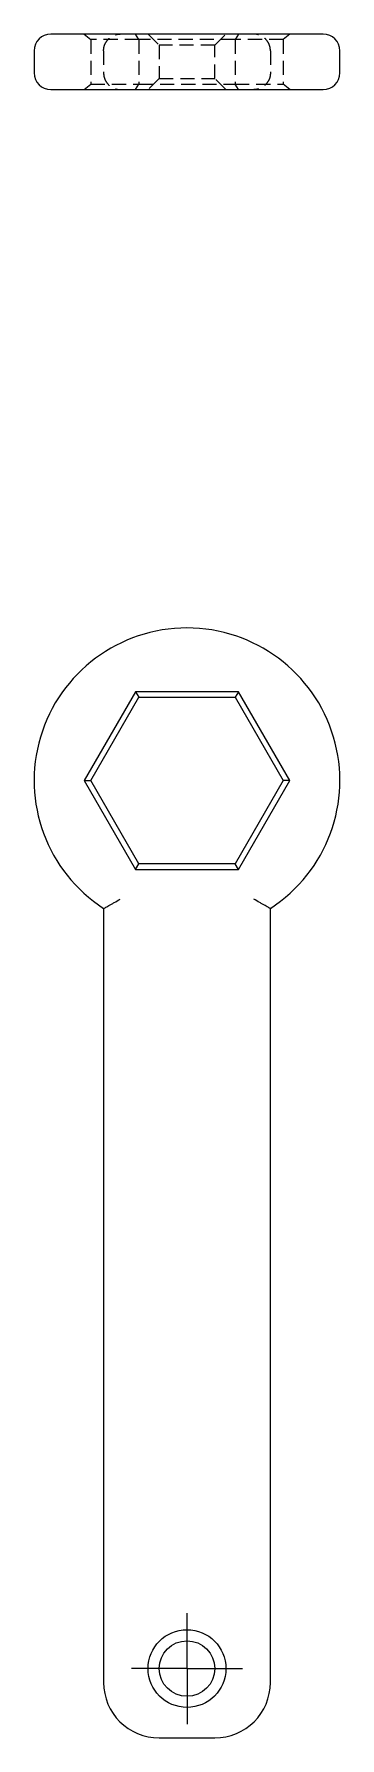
# Model space of a CAD drawing. Header units: millimetres. Extents: x 69 to 226, y 7 to 160.
# Drawn here: x 69.2 to 96.8, y 7 to 160.5 of the extents above.
import ezdxf

# ---------------------------------------------------------------- set-up
doc = ezdxf.new("R2010")
doc.units = ezdxf.units.MM
doc.linetypes.add('HIDDEN', pattern=[1.905, 1.27, -0.635])
doc.layers.add('10', color=7, linetype='Continuous')

# ---------------------------------------------------------------- blocks, each defined once
blk = doc.blocks.new('SW_CENTERMARKSYMBOL_0')
at = {"layer": '10', "color": 0}
for p, q in [((0, 2.5), (0, 5)), ((0, 0), (0, 2.5)), ((-2.5, 0), (-5, 0)), ((0, 0), (-2.5, 0)), ((0, 0), (0, -2.5)), ((0, 0), (2.5, 0)), ((2.5, 0), (5, 0)), ((0, -2.5), (0, -5))]:
    blk.add_line(p, q, dxfattribs=at)

msp = doc.modelspace()

# ---------------------------------------------------------------- linework, layer by layer
at = {"color": 7, "linetype": 'Continuous', "lineweight": 25}
for p, q in [((95.25, 160.5), (70.75, 160.5)), ((69.25, 159), (69.25, 157)), ((96.75, 157), (96.75, 159)), ((70.75, 155.5), (95.25, 155.5)), ((78.38, 101.25), (73.76, 93.25)), ((74.34, 93.25), (78.67, 100.75)), ((78.38, 101.25), (78.67, 100.75)), ((87.62, 101.25), (78.38, 101.25)), ((78.67, 100.75), (87.33, 100.75)), ((87.62, 101.25), (87.33, 100.75)), ((87.33, 100.75), (91.66, 93.25)), ((92.24, 93.25), (87.62, 101.25)), ((73.76, 93.25), (74.34, 93.25)), ((73.76, 93.25), (78.38, 85.25)), ((78.67, 85.75), (74.34, 93.25)), ((91.66, 93.25), (87.33, 85.75)), ((87.62, 85.25), (92.24, 93.25)), ((92.24, 93.25), (91.66, 93.25)), ((78.38, 85.25), (78.67, 85.75)), ((78.38, 85.25), (87.62, 85.25)), ((87.33, 85.75), (78.67, 85.75)), ((87.62, 85.25), (87.33, 85.75)), ((75.5, 81.73), (75.5, 12)), ((90.5, 12), (90.5, 81.73)), ((80.5, 7), (85.5, 7))]:
    msp.add_line(p, q, dxfattribs=at)
at = {"color": 7, "linetype": 'HIDDEN', "lineweight": 18}
for p, q in [((73.76, 160.5), (74.34, 160)), ((78.67, 160), (74.34, 160)), ((74.34, 160), (74.34, 156)), ((78.67, 160), (78.38, 160.5)), ((87.33, 160), (78.67, 160)), ((78.67, 160), (78.67, 156)), ((79.5, 160.5), (80.5, 159.5)), ((85.5, 159.5), (86.5, 160.5)), ((87.62, 160.5), (87.33, 160)), ((87.33, 160), (87.33, 156)), ((91.66, 160), (87.33, 160)), ((92.24, 160.5), (91.66, 160)), ((91.66, 160), (91.66, 156)), ((75.5, 159), (75.5, 157)), ((85.5, 159.5), (80.5, 159.5)), ((80.5, 159.5), (80.5, 156.5)), ((85.5, 156.5), (85.5, 159.5)), ((90.5, 159), (90.5, 157)), ((73.76, 155.5), (74.34, 156)), ((74.34, 156), (78.67, 156)), ((78.38, 155.5), (78.67, 156)), ((78.67, 156), (87.33, 156)), ((80.5, 156.5), (79.5, 155.5)), ((80.5, 156.5), (85.5, 156.5)), ((86.5, 155.5), (85.5, 156.5)), ((87.62, 155.5), (87.33, 156)), ((87.33, 156), (91.66, 156)), ((92.24, 155.5), (91.66, 156))]:
    msp.add_line(p, q, dxfattribs=at)
at = {"color": 7, "linetype": 'Continuous', "lineweight": 25}
for radius in [3.5, 2.5]:
    msp.add_circle((83, 13.25), radius, dxfattribs=at)
for centre, radius, start, end in [((70.75, 159), 1.5, 90, 180), ((95.25, 159), 1.5, 0, 90), ((70.75, 157), 1.5, 180, 270), ((95.25, 157), 1.5, 270, 0), ((83, 93.25), 13.75, 303.0557, 236.9443), ((80.5, 12), 5, 180, 270), ((85.5, 12), 5, 270, 0)]:
    msp.add_arc(centre, radius, start, end, dxfattribs=at)
at = {"color": 7, "linetype": 'HIDDEN', "lineweight": 18}
for points in [[(75.5, 159), (75.5, 159.11), (75.51, 159.21), (75.55, 159.42), (75.59, 159.52), (75.71, 159.8), (75.83, 159.96), (76.05, 160.16), (76.13, 160.22), (76.29, 160.32), (76.37, 160.37), (76.64, 160.47), (76.82, 160.5), (77, 160.5)], [(90.5, 159), (90.5, 159.11), (90.49, 159.21), (90.45, 159.42), (90.41, 159.52), (90.29, 159.8), (90.17, 159.96), (89.95, 160.16), (89.87, 160.22), (89.71, 160.32), (89.63, 160.37), (89.36, 160.47), (89.18, 160.5), (89, 160.5)], [(75.5, 157), (75.5, 156.89), (75.51, 156.79), (75.55, 156.58), (75.59, 156.48), (75.71, 156.2), (75.83, 156.04), (76.05, 155.84), (76.13, 155.78), (76.29, 155.68), (76.37, 155.63), (76.64, 155.53), (76.82, 155.5), (77, 155.5)], [(90.5, 157), (90.5, 156.89), (90.49, 156.79), (90.45, 156.58), (90.41, 156.48), (90.29, 156.2), (90.17, 156.04), (89.95, 155.84), (89.87, 155.78), (89.71, 155.68), (89.63, 155.63), (89.36, 155.53), (89.18, 155.5), (89, 155.5)]]:
    msp.add_open_spline(points, degree=3, knots=[0, 0, 0, 0, 0.125, 0.125, 0.25, 0.25, 0.5, 0.5, 0.625, 0.625, 0.75, 0.75, 1, 1, 1, 1], dxfattribs=at)
at = {"color": 7, "linetype": 'Continuous', "lineweight": 25}
for points in [[(75.5, 81.73), (75.5, 81.73), (75.51, 81.73), (75.55, 81.76), (75.59, 81.77), (75.71, 81.84), (75.83, 81.91), (76.05, 82.03), (76.13, 82.07), (76.29, 82.16), (76.37, 82.21), (76.64, 82.36), (76.82, 82.46), (77, 82.57)], [(90.5, 81.73), (90.5, 81.73), (90.49, 81.73), (90.45, 81.76), (90.41, 81.77), (90.29, 81.84), (90.17, 81.91), (89.95, 82.03), (89.87, 82.07), (89.71, 82.16), (89.63, 82.21), (89.36, 82.36), (89.18, 82.46), (89, 82.57)]]:
    msp.add_open_spline(points, degree=3, knots=[0, 0, 0, 0, 0.125, 0.125, 0.25, 0.25, 0.5, 0.5, 0.625, 0.625, 0.75, 0.75, 1, 1, 1, 1], dxfattribs=at)

# ---------------------------------------------------------------- block references
at = {"layer": '10'}
msp.add_blockref('SW_CENTERMARKSYMBOL_0', (83, 13.25), dxfattribs=at)

doc.saveas('drawing.dxf')
